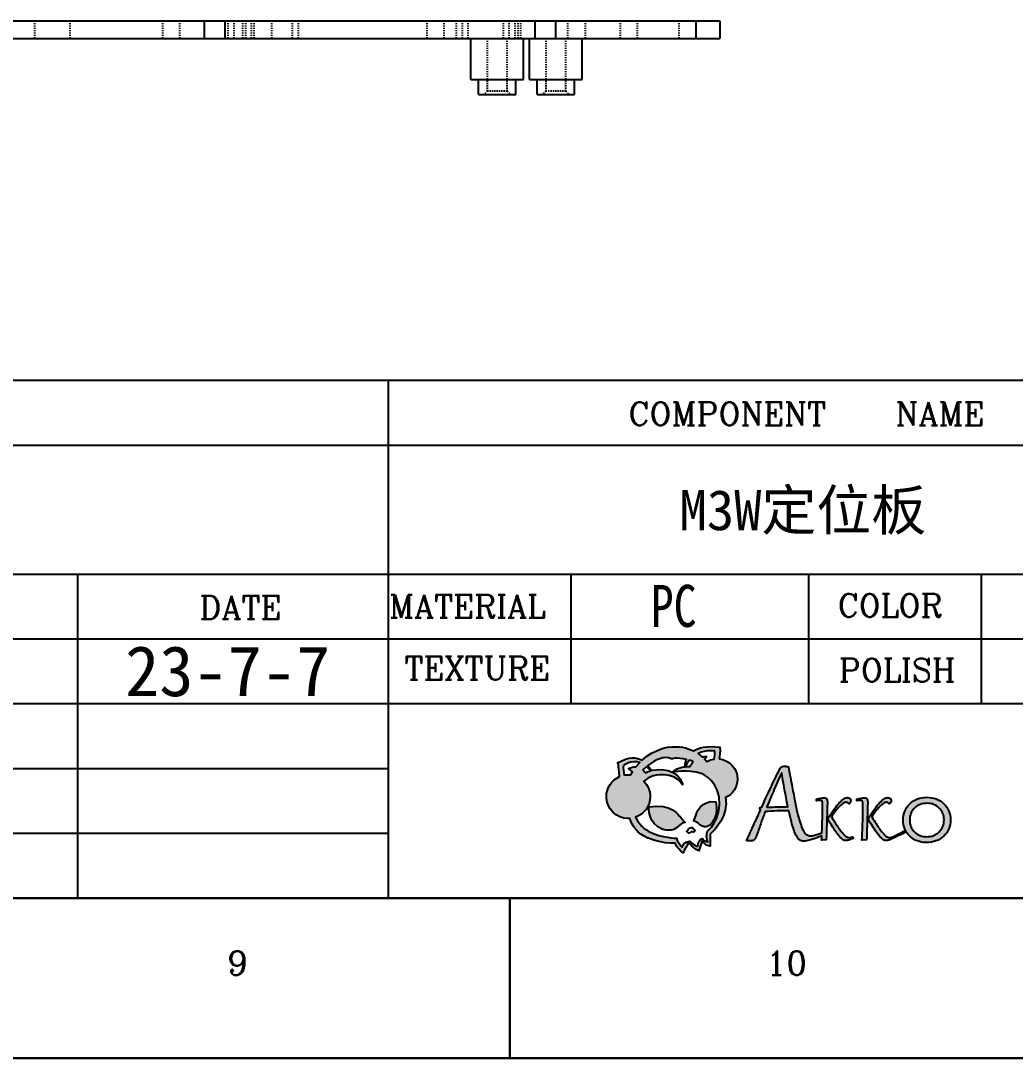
# Model space of a CAD drawing. Header units: inches. Extents: x 1504 to 2078, y -194 to 212.
# Drawn here: x 1889.4 to 1974.3, y -193.6 to -104.9 of the extents above; entities that cross this region are included whole.
import ezdxf
from ezdxf.enums import TextEntityAlignment as Align

# ---------------------------------------------------------------- set-up
doc = ezdxf.new("R2010")
doc.units = ezdxf.units.IN
doc.header["$LTSCALE"] = 0.64311
doc.header["$MEASUREMENT"] = 0
doc.linetypes.add('HIDDEN', pattern=[0.2, 0.1, -0.1])
doc.layers.get('0').update_dxf_attribs({"linetype": 'CONTINUOUS'})
doc.layers.add('DEFAULT_2', color=8, linetype='HIDDEN')
doc.layers.add('图层1', color=3, linetype='CONTINUOUS')
doc.styles.add('POSITION', font='romanc.shx', dxfattribs={"height": 3})
doc.styles.get("Standard").update_dxf_attribs({"font": 'txt', "width": 0.8})
doc.styles.add('样式 1', font='')
doc.styles.get('样式 1').set_extended_font_data('NSimSun')

msp = doc.modelspace()

# ---------------------------------------------------------------- hatches: boundary and pattern name
at = {"layer": '图层1'}
h = msp.add_hatch(color=256, dxfattribs=at)
h.dxf.hatch_style = 2
edge = h.paths.add_edge_path()
edge.add_spline(control_points=[(1949.017, -167.95), (1949.12, -167.264), (1949.078, -166.948), (1949.078, -166.948), (1947.952, -166.807), (1947.252, -166.983), (1946.816, -167.266), (1946.271, -166.992), (1945.554, -166.818), (1944.648, -166.953), (1944.648, -166.953), (1943.494, -167.08), (1942.429, -168.056), (1941.974, -167.793), (1941.304, -167.731), (1940.342, -168.29), (1940.342, -168.29), (1940.453, -168.416), (1940.498, -169.463), (1939.842, -169.753), (1939.385, -170.408), (1939.385, -171.17), (1939.385, -172.202), (1940.221, -173.038), (1941.252, -173.038), (1941.293, -173.038), (1941.333, -173.034), (1941.373, -173.032), (1941.585, -173.684), (1942.024, -174.354), (1942.914, -174.705), (1942.914, -174.705), (1944.089, -175.222), (1945.254, -175.14), (1945.254, -175.14), (1945.361, -175.576), (1945.946, -175.957), (1945.946, -175.957), (1946.158, -175.467), (1946.424, -175.086), (1946.424, -175.086), (1946.765, -175.631), (1947.286, -175.794), (1947.286, -175.794), (1947.595, -174.868), (1947.595, -174.868), (1947.595, -174.868), (1947.701, -175.358), (1948.233, -175.413), (1948.233, -175.413), (1948.233, -174.378), (1948.233, -174.378), (1948.233, -174.378), (1949.578, -173.289), (1949.597, -171.763), (1949.597, -171.763), (1949.601, -171.559), (1949.552, -171.256), (1950.154, -170.984), (1950.574, -170.379), (1950.574, -169.675), (1950.574, -168.777), (1949.891, -168.039), (1949.017, -167.95)], knot_values=[0, 0, 0, 0, 1, 1, 1, 2, 2, 2, 3, 3, 3, 4, 4, 4, 5, 5, 5, 6, 6, 6, 7, 7, 7, 8, 8, 8, 9, 9, 9, 10, 10, 10, 11, 11, 11, 12, 12, 12, 13, 13, 13, 14, 14, 14, 15, 15, 15, 16, 16, 16, 17, 17, 17, 18, 18, 18, 19, 19, 19, 20, 20, 20, 21, 21, 21, 21], degree=3, periodic=0)
edge = h.paths.add_edge_path()
edge.add_spline(control_points=[(1946.812, -168.191), (1946.668, -168.345), (1946.581, -168.505), (1946.535, -168.603), (1946.398, -168.594), (1946.251, -168.595), (1946.099, -168.613), (1946.209, -168.4), (1946.334, -168.221), (1946.467, -168.069), (1946.577, -168.103), (1946.692, -168.143), (1946.812, -168.191)], knot_values=[0, 0, 0, 0, 1, 1, 1, 2, 2, 2, 3, 3, 3, 4, 4, 4, 4], degree=3, periodic=0)
edge = h.paths.add_edge_path()
edge.add_spline(control_points=[(1948.637, -167.273), (1948.664, -167.474), (1948.632, -167.745), (1948.595, -167.959), (1948.364, -167.991), (1948.147, -168.07), (1947.955, -168.185), (1947.903, -168.121), (1947.843, -168.052), (1947.773, -167.978), (1947.859, -167.842), (1947.932, -167.758), (1947.932, -167.758), (1947.799, -167.751), (1947.678, -167.759), (1947.567, -167.779), (1947.462, -167.685), (1947.344, -167.59), (1947.21, -167.499), (1947.937, -167.148), (1948.637, -167.273), (1948.637, -167.273)], knot_values=[0, 0, 0, 0, 1, 1, 1, 2, 2, 2, 3, 3, 3, 4, 4, 4, 5, 5, 5, 6, 6, 6, 7, 7, 7, 7], degree=3, periodic=0)
edge = h.paths.add_edge_path()
edge.add_spline(control_points=[(1943.14, -168.957), (1943.036, -168.992), (1942.884, -169.051), (1942.709, -169.145), (1942.693, -169.115), (1942.627, -168.998), (1942.501, -168.883), (1942.609, -168.783), (1942.72, -168.685), (1942.834, -168.591), (1942.94, -168.69), (1943.042, -168.811), (1943.14, -168.957)], knot_values=[0, 0, 0, 0, 1, 1, 1, 2, 2, 2, 3, 3, 3, 4, 4, 4, 4], degree=3, periodic=0)
edge = h.paths.add_edge_path()
edge.add_spline(control_points=[(1940.841, -168.503), (1940.841, -168.503), (1941.512, -168.041), (1942.236, -168.245), (1942.12, -168.364), (1942.007, -168.494), (1941.898, -168.635), (1941.723, -168.629), (1941.517, -168.668), (1941.278, -168.779), (1941.278, -168.779), (1941.428, -168.891), (1941.6, -169.065), (1941.551, -169.145), (1941.502, -169.228), (1941.456, -169.315), (1941.389, -169.307), (1941.321, -169.303), (1941.252, -169.303), (1941.128, -169.303), (1941.006, -169.316), (1940.889, -169.339), (1940.847, -169.086), (1940.806, -168.74), (1940.841, -168.503)], knot_values=[0, 0, 0, 0, 1, 1, 1, 2, 2, 2, 3, 3, 3, 4, 4, 4, 5, 5, 5, 6, 6, 6, 7, 7, 7, 8, 8, 8, 8], degree=3, periodic=0)
edge = h.paths.add_edge_path()
edge.add_spline(control_points=[(1949.031, -171.872), (1949.031, -171.872), (1949.008, -173.269), (1948.02, -174.106), (1948.02, -174.106), (1947.825, -174.578), (1948.056, -175.031), (1948.056, -175.031), (1947.79, -175.032), (1947.577, -174.741), (1947.577, -174.741), (1947.191, -174.85), (1947.18, -175.413), (1947.18, -175.413), (1946.744, -175.286), (1946.478, -174.977), (1946.478, -174.977), (1945.946, -175.031), (1945.857, -175.485), (1945.857, -175.485), (1945.361, -174.923), (1945.361, -174.723), (1945.361, -174.723), (1944.102, -174.687), (1943.073, -174.178), (1943.073, -174.178), (1942.266, -173.803), (1941.871, -172.93), (1942.598, -172.674), (1943.119, -171.984), (1943.119, -171.17), (1943.119, -170.658), (1942.913, -170.194), (1942.579, -169.857), (1942.783, -169.678), (1943.033, -169.518), (1943.339, -169.4), (1943.339, -169.4), (1945.134, -168.924), (1945.893, -170.159), (1945.893, -170.159), (1945.573, -168.528), (1943.286, -168.913), (1943.286, -168.913), (1943.249, -168.922), (1943.187, -168.941), (1943.131, -168.818), (1943.048, -168.665), (1942.933, -168.512), (1943.578, -168.004), (1944.304, -167.657), (1944.932, -167.952), (1944.932, -167.952), (1945.403, -167.802), (1946.211, -167.998), (1946.08, -168.328), (1946.098, -168.606), (1946.098, -168.613), (1945.745, -168.654), (1945.366, -168.782), (1945.028, -169.077), (1945.028, -169.077), (1946.284, -168.828), (1947.488, -169.186), (1947.488, -169.186), (1949.179, -169.92), (1949.031, -171.872)], knot_values=[0, 0, 0, 0, 1, 1, 1, 2, 2, 2, 3, 3, 3, 4, 4, 4, 5, 5, 5, 6, 6, 6, 7, 7, 7, 8, 8, 8, 9, 9, 9, 10, 10, 10, 11, 11, 11, 12, 12, 12, 13, 13, 13, 14, 14, 14, 15, 15, 15, 16, 16, 16, 17, 17, 17, 18, 18, 18, 19, 19, 19, 20, 20, 20, 21, 21, 21, 22, 22, 22, 22], degree=3, periodic=0)
h = msp.add_hatch(color=256, dxfattribs=at)
h.dxf.hatch_style = 2
edge = h.paths.add_edge_path()
edge.add_spline(control_points=[(1958.208, -171.385), (1958.189, -171.349), (1958.16, -171.322), (1958.121, -171.304), (1958.081, -171.286), (1958.027, -171.277), (1957.957, -171.277), (1957.887, -171.277), (1957.799, -171.286), (1957.695, -171.306), (1957.59, -171.324), (1957.462, -171.354), (1957.312, -171.392), (1957.312, -171.392), (1957.327, -171.521), (1957.327, -171.521), (1957.434, -171.505), (1957.522, -171.498), (1957.59, -171.498), (1957.641, -171.498), (1957.683, -171.503), (1957.716, -171.512), (1957.748, -171.523), (1957.774, -171.538), (1957.793, -171.56), (1957.811, -171.582), (1957.824, -171.61), (1957.831, -171.645), (1957.837, -171.679), (1957.841, -171.721), (1957.841, -171.769), (1957.841, -172.019), (1957.839, -172.267), (1957.835, -172.513), (1957.831, -172.758), (1957.826, -173.008), (1957.819, -173.261), (1957.812, -173.515), (1957.803, -173.776), (1957.794, -174.045), (1957.791, -174.115), (1957.788, -174.186), (1957.785, -174.259), (1957.603, -174.319), (1957.092, -174.483), (1957.037, -174.496), (1956.974, -174.51), (1956.911, -174.518), (1956.849, -174.518), (1956.755, -174.518), (1956.668, -174.503), (1956.588, -174.472), (1956.508, -174.441), (1956.432, -174.387), (1956.361, -174.308), (1956.288, -174.23), (1956.219, -174.124), (1956.152, -173.988), (1956.085, -173.851), (1956.018, -173.679), (1955.95, -173.468), (1955.883, -173.259), (1955.814, -173.008), (1955.741, -172.714), (1955.668, -172.422), (1955.591, -172.078), (1955.51, -171.684), (1955.428, -171.29), (1955.34, -170.841), (1955.244, -170.338), (1955.149, -169.834), (1955.044, -169.268), (1954.93, -168.638), (1954.872, -168.613), (1954.818, -168.595), (1954.767, -168.587), (1954.716, -168.578), (1954.664, -168.572), (1954.612, -168.572), (1954.575, -168.572), (1954.538, -168.576), (1954.5, -168.58), (1954.462, -168.587), (1954.425, -168.595), (1954.391, -168.609), (1954.357, -168.621), (1954.324, -168.639), (1954.295, -168.662), (1954.266, -168.684), (1954.243, -168.712), (1954.225, -168.746), (1954.027, -169.121), (1953.798, -169.586), (1953.539, -170.142), (1953.279, -170.698), (1952.984, -171.341), (1952.652, -172.071), (1952.535, -172.072), (1952.477, -172.11), (1952.477, -172.182), (1952.477, -172.223), (1952.496, -172.272), (1952.534, -172.333), (1952.353, -172.726), (1952.165, -173.138), (1951.969, -173.568), (1951.774, -173.998), (1951.568, -174.449), (1951.35, -174.921), (1951.35, -174.921), (1951.389, -174.948), (1951.389, -174.948), (1951.426, -174.95), (1951.468, -174.951), (1951.515, -174.952), (1951.561, -174.953), (1951.6, -174.953), (1951.631, -174.953), (1951.685, -174.953), (1951.737, -174.952), (1951.786, -174.949), (1951.834, -174.947), (1951.88, -174.937), (1951.921, -174.92), (1951.963, -174.902), (1952.002, -174.875), (1952.039, -174.837), (1952.075, -174.799), (1952.108, -174.745), (1952.137, -174.676), (1952.161, -174.616), (1952.186, -174.55), (1952.213, -174.476), (1952.24, -174.403), (1952.272, -174.314), (1952.308, -174.213), (1952.345, -174.111), (1952.387, -173.992), (1952.435, -173.855), (1952.483, -173.718), (1952.54, -173.557), (1952.605, -173.372), (1952.647, -173.253), (1952.696, -173.115), (1952.753, -172.958), (1952.811, -172.802), (1952.875, -172.63), (1952.945, -172.444), (1953.296, -172.424), (1953.635, -172.408), (1953.962, -172.396), (1954.29, -172.384), (1954.622, -172.376), (1954.957, -172.373), (1955.033, -172.725), (1955.106, -173.034), (1955.175, -173.3), (1955.244, -173.566), (1955.311, -173.795), (1955.376, -173.988), (1955.442, -174.18), (1955.507, -174.339), (1955.571, -174.467), (1955.635, -174.593), (1955.702, -174.695), (1955.77, -174.77), (1955.838, -174.845), (1955.909, -174.898), (1955.982, -174.929), (1956.056, -174.96), (1956.134, -174.975), (1956.217, -174.975), (1956.364, -174.975), (1956.533, -174.948), (1956.724, -174.894), (1956.884, -174.848), (1957.467, -174.649), (1957.775, -174.525), (1957.77, -174.646), (1957.765, -174.769), (1957.76, -174.896), (1957.76, -174.896), (1957.788, -174.899), (1957.788, -174.899), (1957.788, -174.899), (1958.157, -174.853), (1958.157, -174.853), (1958.162, -174.675), (1958.167, -174.497), (1958.173, -174.315), (1958.178, -174.135), (1958.184, -173.957), (1958.189, -173.78), (1958.194, -173.605), (1958.2, -173.434), (1958.205, -173.267), (1958.21, -173.101), (1958.215, -172.943), (1958.219, -172.794), (1958.223, -172.646), (1958.227, -172.508), (1958.231, -172.381), (1958.236, -172.255), (1958.239, -172.144), (1958.242, -172.047), (1958.244, -171.952), (1958.246, -171.873), (1958.248, -171.812), (1958.249, -171.751), (1958.25, -171.711), (1958.25, -171.694), (1958.25, -171.628), (1958.248, -171.568), (1958.244, -171.516), (1958.24, -171.465), (1958.228, -171.421), (1958.208, -171.385)], knot_values=[0, 0, 0, 0, 1, 1, 1, 2, 2, 2, 3, 3, 3, 4, 4, 4, 5, 5, 5, 6, 6, 6, 7, 7, 7, 8, 8, 8, 9, 9, 9, 10, 10, 10, 11, 11, 11, 12, 12, 12, 13, 13, 13, 14, 14, 14, 15, 15, 15, 16, 16, 16, 17, 17, 17, 18, 18, 18, 19, 19, 19, 20, 20, 20, 21, 21, 21, 22, 22, 22, 23, 23, 23, 24, 24, 24, 25, 25, 25, 26, 26, 26, 27, 27, 27, 28, 28, 28, 29, 29, 29, 30, 30, 30, 31, 31, 31, 32, 32, 32, 33, 33, 33, 34, 34, 34, 35, 35, 35, 36, 36, 36, 37, 37, 37, 38, 38, 38, 39, 39, 39, 40, 40, 40, 41, 41, 41, 42, 42, 42, 43, 43, 43, 44, 44, 44, 45, 45, 45, 46, 46, 46, 47, 47, 47, 48, 48, 48, 49, 49, 49, 50, 50, 50, 51, 51, 51, 52, 52, 52, 53, 53, 53, 54, 54, 54, 55, 55, 55, 56, 56, 56, 57, 57, 57, 58, 58, 58, 59, 59, 59, 60, 60, 60, 61, 61, 61, 62, 62, 62, 63, 63, 63, 64, 64, 64, 65, 65, 65, 66, 66, 66, 67, 67, 67, 68, 68, 68, 69, 69, 69, 70, 70, 70, 71, 71, 71, 72, 72, 72, 72], degree=3, periodic=0)
edge = h.paths.add_edge_path()
edge.add_spline(control_points=[(1953.996, -172.051), (1953.704, -172.055), (1953.402, -172.061), (1953.09, -172.068), (1953.249, -171.657), (1953.432, -171.209), (1953.637, -170.721), (1953.842, -170.233), (1954.075, -169.718), (1954.336, -169.177), (1954.336, -169.177), (1954.353, -169.177), (1954.353, -169.177), (1954.398, -169.45), (1954.444, -169.718), (1954.491, -169.983), (1954.539, -170.248), (1954.585, -170.502), (1954.63, -170.746), (1954.676, -170.991), (1954.721, -171.222), (1954.764, -171.441), (1954.808, -171.659), (1954.848, -171.859), (1954.886, -172.038), (1954.585, -172.042), (1954.288, -172.045), (1953.996, -172.051)], knot_values=[0, 0, 0, 0, 1, 1, 1, 2, 2, 2, 3, 3, 3, 4, 4, 4, 5, 5, 5, 6, 6, 6, 7, 7, 7, 8, 8, 8, 9, 9, 9, 9], degree=3, periodic=0)
h = msp.add_hatch(color=256, dxfattribs=at)
h.dxf.hatch_style = 2
edge = h.paths.add_edge_path()
edge.add_spline(control_points=[(1945.644, -172.846), (1945.644, -172.846), (1944.882, -171.684), (1943.02, -172.047), (1943.02, -172.047), (1942.86, -173.499), (1944.208, -173.971), (1944.208, -173.971), (1945.059, -174.262), (1945.573, -173.663), (1945.573, -173.663), (1945.735, -173.438), (1946.104, -173.372), (1946.104, -173.372), (1946.034, -173.336), (1945.644, -172.846)], knot_values=[0, 0, 0, 0, 1, 1, 1, 2, 2, 2, 3, 3, 3, 4, 4, 4, 5, 5, 5, 5], degree=3, periodic=0)
h = msp.add_hatch(color=256, dxfattribs=at)
h.dxf.hatch_style = 2
edge = h.paths.add_edge_path()
edge.add_spline(control_points=[(1947.071, -172.643), (1946.874, -173.166), (1946.85, -173.267), (1946.85, -173.267), (1947.107, -173.297), (1947.228, -173.445), (1947.228, -173.445), (1947.654, -173.99), (1948.187, -173.621), (1948.187, -173.621), (1949.029, -173.024), (1948.727, -171.601), (1948.727, -171.601), (1947.427, -171.419), (1947.071, -172.643), (1947.071, -172.643)], knot_values=[0, 0, 0, 0, 1, 1, 1, 2, 2, 2, 3, 3, 3, 4, 4, 4, 5, 5, 5, 5], degree=3, periodic=0)
h = msp.add_hatch(color=256, dxfattribs=at)
h.dxf.hatch_style = 2
edge = h.paths.add_edge_path()
edge.add_spline(control_points=[(1960.246, -174.649), (1960.2, -174.66), (1960.157, -174.665), (1960.115, -174.665), (1960.08, -174.665), (1960.046, -174.661), (1960.013, -174.652), (1959.979, -174.644), (1959.945, -174.631), (1959.91, -174.611), (1959.874, -174.592), (1959.838, -174.567), (1959.801, -174.536), (1959.762, -174.506), (1959.721, -174.469), (1959.678, -174.425), (1959.618, -174.365), (1959.552, -174.293), (1959.482, -174.209), (1959.411, -174.125), (1959.333, -174.022), (1959.246, -173.901), (1959.158, -173.778), (1959.062, -173.635), (1958.956, -173.469), (1958.85, -173.304), (1958.732, -173.109), (1958.602, -172.885), (1958.72, -172.719), (1958.835, -172.562), (1958.948, -172.414), (1959.06, -172.265), (1959.169, -172.136), (1959.275, -172.024), (1959.379, -171.911), (1959.48, -171.822), (1959.575, -171.757), (1959.671, -171.691), (1959.761, -171.657), (1959.845, -171.657), (1959.886, -171.657), (1959.928, -171.666), (1959.971, -171.682), (1960.014, -171.698), (1960.056, -171.728), (1960.097, -171.772), (1960.097, -171.772), (1960.109, -171.772), (1960.109, -171.772), (1960.153, -171.738), (1960.188, -171.695), (1960.212, -171.645), (1960.235, -171.595), (1960.247, -171.546), (1960.247, -171.496), (1960.247, -171.464), (1960.242, -171.434), (1960.231, -171.404), (1960.22, -171.376), (1960.203, -171.349), (1960.18, -171.328), (1960.156, -171.306), (1960.127, -171.289), (1960.092, -171.276), (1960.057, -171.263), (1960.015, -171.256), (1959.967, -171.256), (1959.856, -171.256), (1959.743, -171.296), (1959.629, -171.373), (1959.514, -171.451), (1959.393, -171.561), (1959.266, -171.702), (1959.139, -171.844), (1959.004, -172.014), (1958.86, -172.212), (1958.716, -172.411), (1958.559, -172.63), (1958.39, -172.871), (1958.39, -172.871), (1958.275, -173.035), (1958.275, -173.035), (1958.275, -173.035), (1958.273, -173.054), (1958.273, -173.054), (1958.412, -173.297), (1958.54, -173.512), (1958.656, -173.696), (1958.772, -173.882), (1958.877, -174.042), (1958.973, -174.178), (1959.067, -174.312), (1959.152, -174.425), (1959.228, -174.515), (1959.303, -174.605), (1959.369, -174.675), (1959.426, -174.728), (1959.46, -174.76), (1959.493, -174.79), (1959.524, -174.813), (1959.555, -174.838), (1959.586, -174.858), (1959.617, -174.875), (1959.647, -174.89), (1959.678, -174.902), (1959.71, -174.911), (1959.741, -174.919), (1959.775, -174.923), (1959.81, -174.923), (1959.846, -174.923), (1959.886, -174.919), (1959.928, -174.912), (1959.971, -174.903), (1960.018, -174.891), (1960.069, -174.876), (1960.121, -174.859), (1960.177, -174.84), (1960.239, -174.816), (1960.3, -174.794), (1960.369, -174.766), (1960.443, -174.734), (1960.443, -174.734), (1960.4, -174.607), (1960.4, -174.607), (1960.344, -174.625), (1960.292, -174.639), (1960.246, -174.649)], knot_values=[0, 0, 0, 0, 1, 1, 1, 2, 2, 2, 3, 3, 3, 4, 4, 4, 5, 5, 5, 6, 6, 6, 7, 7, 7, 8, 8, 8, 9, 9, 9, 10, 10, 10, 11, 11, 11, 12, 12, 12, 13, 13, 13, 14, 14, 14, 15, 15, 15, 16, 16, 16, 17, 17, 17, 18, 18, 18, 19, 19, 19, 20, 20, 20, 21, 21, 21, 22, 22, 22, 23, 23, 23, 24, 24, 24, 25, 25, 25, 26, 26, 26, 27, 27, 27, 28, 28, 28, 29, 29, 29, 30, 30, 30, 31, 31, 31, 32, 32, 32, 33, 33, 33, 34, 34, 34, 35, 35, 35, 36, 36, 36, 37, 37, 37, 38, 38, 38, 39, 39, 39, 40, 40, 40, 41, 41, 41, 42, 42, 42, 42], degree=3, periodic=0)
h = msp.add_hatch(color=256, dxfattribs=at)
h.dxf.hatch_style = 2
edge = h.paths.add_edge_path()
edge.add_spline(control_points=[(1961.654, -171.385), (1961.635, -171.349), (1961.605, -171.322), (1961.566, -171.304), (1961.526, -171.286), (1961.472, -171.277), (1961.403, -171.277), (1961.332, -171.277), (1961.245, -171.286), (1961.14, -171.306), (1961.035, -171.324), (1960.907, -171.354), (1960.757, -171.392), (1960.757, -171.392), (1960.773, -171.521), (1960.773, -171.521), (1960.88, -171.505), (1960.967, -171.498), (1961.035, -171.498), (1961.086, -171.498), (1961.128, -171.503), (1961.161, -171.512), (1961.194, -171.523), (1961.219, -171.538), (1961.238, -171.56), (1961.257, -171.582), (1961.269, -171.61), (1961.276, -171.645), (1961.282, -171.679), (1961.286, -171.721), (1961.286, -171.769), (1961.286, -172.019), (1961.284, -172.267), (1961.281, -172.513), (1961.277, -172.758), (1961.271, -173.008), (1961.264, -173.261), (1961.257, -173.515), (1961.248, -173.776), (1961.238, -174.045), (1961.228, -174.314), (1961.218, -174.598), (1961.205, -174.896), (1961.205, -174.896), (1961.233, -174.899), (1961.233, -174.899), (1961.233, -174.899), (1961.602, -174.853), (1961.602, -174.853), (1961.607, -174.675), (1961.612, -174.497), (1961.618, -174.315), (1961.624, -174.135), (1961.629, -173.957), (1961.635, -173.78), (1961.64, -173.605), (1961.645, -173.434), (1961.65, -173.267), (1961.655, -173.101), (1961.66, -172.943), (1961.664, -172.794), (1961.668, -172.646), (1961.672, -172.508), (1961.676, -172.381), (1961.681, -172.255), (1961.684, -172.144), (1961.686, -172.047), (1961.689, -171.952), (1961.691, -171.873), (1961.692, -171.812), (1961.695, -171.751), (1961.695, -171.711), (1961.695, -171.694), (1961.695, -171.628), (1961.693, -171.568), (1961.689, -171.516), (1961.685, -171.465), (1961.673, -171.421), (1961.654, -171.385)], knot_values=[0, 0, 0, 0, 1, 1, 1, 2, 2, 2, 3, 3, 3, 4, 4, 4, 5, 5, 5, 6, 6, 6, 7, 7, 7, 8, 8, 8, 9, 9, 9, 10, 10, 10, 11, 11, 11, 12, 12, 12, 13, 13, 13, 14, 14, 14, 15, 15, 15, 16, 16, 16, 17, 17, 17, 18, 18, 18, 19, 19, 19, 20, 20, 20, 21, 21, 21, 22, 22, 22, 23, 23, 23, 24, 24, 24, 25, 25, 25, 26, 26, 26, 26], degree=3, periodic=0)
h = msp.add_hatch(color=256, dxfattribs=at)
h.dxf.hatch_style = 2
edge = h.paths.add_edge_path()
edge.add_spline(control_points=[(1963.692, -174.649), (1963.645, -174.66), (1963.602, -174.665), (1963.56, -174.665), (1963.525, -174.665), (1963.491, -174.661), (1963.458, -174.652), (1963.424, -174.644), (1963.39, -174.631), (1963.355, -174.611), (1963.32, -174.592), (1963.283, -174.567), (1963.245, -174.536), (1963.207, -174.506), (1963.167, -174.469), (1963.123, -174.425), (1963.063, -174.365), (1962.998, -174.293), (1962.927, -174.209), (1962.857, -174.125), (1962.778, -174.022), (1962.691, -173.901), (1962.604, -173.778), (1962.507, -173.635), (1962.402, -173.469), (1962.296, -173.304), (1962.177, -173.109), (1962.047, -172.885), (1962.165, -172.719), (1962.28, -172.562), (1962.392, -172.414), (1962.505, -172.265), (1962.614, -172.136), (1962.719, -172.024), (1962.825, -171.911), (1962.925, -171.822), (1963.021, -171.757), (1963.116, -171.691), (1963.206, -171.657), (1963.29, -171.657), (1963.331, -171.657), (1963.373, -171.666), (1963.416, -171.682), (1963.459, -171.698), (1963.501, -171.728), (1963.542, -171.772), (1963.542, -171.772), (1963.554, -171.772), (1963.554, -171.772), (1963.599, -171.738), (1963.633, -171.695), (1963.657, -171.645), (1963.681, -171.595), (1963.692, -171.546), (1963.692, -171.496), (1963.692, -171.464), (1963.687, -171.434), (1963.676, -171.404), (1963.665, -171.376), (1963.648, -171.349), (1963.625, -171.328), (1963.602, -171.306), (1963.572, -171.289), (1963.537, -171.276), (1963.502, -171.263), (1963.46, -171.256), (1963.413, -171.256), (1963.302, -171.256), (1963.188, -171.296), (1963.074, -171.373), (1962.959, -171.451), (1962.839, -171.561), (1962.712, -171.702), (1962.584, -171.844), (1962.449, -172.014), (1962.305, -172.212), (1962.161, -172.411), (1962.004, -172.63), (1961.835, -172.871), (1961.835, -172.871), (1961.72, -173.035), (1961.72, -173.035), (1961.72, -173.035), (1961.718, -173.054), (1961.718, -173.054), (1961.857, -173.297), (1961.985, -173.512), (1962.101, -173.696), (1962.217, -173.882), (1962.323, -174.042), (1962.418, -174.178), (1962.513, -174.312), (1962.597, -174.425), (1962.673, -174.515), (1962.748, -174.605), (1962.814, -174.675), (1962.871, -174.728), (1962.906, -174.76), (1962.938, -174.79), (1962.969, -174.813), (1963, -174.838), (1963.031, -174.858), (1963.061, -174.875), (1963.092, -174.89), (1963.123, -174.902), (1963.155, -174.911), (1963.186, -174.919), (1963.22, -174.923), (1963.255, -174.923), (1963.292, -174.923), (1963.331, -174.919), (1963.374, -174.912), (1963.416, -174.903), (1963.463, -174.891), (1963.515, -174.876), (1963.565, -174.859), (1963.622, -174.84), (1963.684, -174.816), (1963.745, -174.794), (1964.811, -174.262), (1964.885, -174.231), (1964.885, -174.231), (1964.842, -174.103), (1964.842, -174.103), (1964.786, -174.121), (1963.738, -174.639), (1963.692, -174.649)], knot_values=[0, 0, 0, 0, 1, 1, 1, 2, 2, 2, 3, 3, 3, 4, 4, 4, 5, 5, 5, 6, 6, 6, 7, 7, 7, 8, 8, 8, 9, 9, 9, 10, 10, 10, 11, 11, 11, 12, 12, 12, 13, 13, 13, 14, 14, 14, 15, 15, 15, 16, 16, 16, 17, 17, 17, 18, 18, 18, 19, 19, 19, 20, 20, 20, 21, 21, 21, 22, 22, 22, 23, 23, 23, 24, 24, 24, 25, 25, 25, 26, 26, 26, 27, 27, 27, 28, 28, 28, 29, 29, 29, 30, 30, 30, 31, 31, 31, 32, 32, 32, 33, 33, 33, 34, 34, 34, 35, 35, 35, 36, 36, 36, 37, 37, 37, 38, 38, 38, 39, 39, 39, 40, 40, 40, 41, 41, 41, 42, 42, 42, 42], degree=3, periodic=0)
h = msp.add_hatch(color=256, dxfattribs=at)
h.dxf.hatch_style = 2
edge = h.paths.add_edge_path()
edge.add_spline(control_points=[(1968.188, -171.778), (1967.801, -171.409), (1967.316, -171.225), (1966.735, -171.225), (1966.153, -171.225), (1965.671, -171.409), (1965.291, -171.778), (1964.91, -172.146), (1964.72, -172.611), (1964.72, -173.174), (1964.72, -173.722), (1964.909, -174.178), (1965.287, -174.542), (1965.665, -174.906), (1966.138, -175.088), (1966.705, -175.088), (1967.299, -175.088), (1967.792, -174.906), (1968.183, -174.542), (1968.573, -174.178), (1968.768, -173.718), (1968.768, -173.163), (1968.768, -172.608), (1968.575, -172.146), (1968.188, -171.778)], knot_values=[0, 0, 0, 0, 1, 1, 1, 2, 2, 2, 3, 3, 3, 4, 4, 4, 5, 5, 5, 6, 6, 6, 7, 7, 7, 8, 8, 8, 8], degree=3, periodic=0)
edge = h.paths.add_edge_path()
edge.add_spline(control_points=[(1967.792, -174.18), (1967.511, -174.455), (1967.16, -174.592), (1966.74, -174.592), (1966.322, -174.592), (1965.973, -174.457), (1965.695, -174.188), (1965.417, -173.918), (1965.277, -173.58), (1965.277, -173.174), (1965.277, -172.755), (1965.416, -172.411), (1965.694, -172.142), (1965.971, -171.872), (1966.325, -171.738), (1966.756, -171.738), (1967.165, -171.738), (1967.511, -171.874), (1967.792, -172.146), (1968.073, -172.418), (1968.213, -172.754), (1968.213, -173.153), (1968.213, -173.562), (1968.073, -173.905), (1967.792, -174.18)], knot_values=[0, 0, 0, 0, 1, 1, 1, 2, 2, 2, 3, 3, 3, 4, 4, 4, 5, 5, 5, 6, 6, 6, 7, 7, 7, 8, 8, 8, 8], degree=3, periodic=0)

# ---------------------------------------------------------------- linework, layer by layer
at = {"color": 7, "linetype": 'Continuous'}
for p, q in [((1601.061, -104.939), (1949.061, -104.939)), ((1905.061, -106.439), (1905.061, -104.939)), ((1906.811, -104.939), (1906.811, -106.439)), ((1933.311, -106.439), (1933.311, -104.939)), ((1935.061, -106.439), (1935.061, -104.939)), ((1947.061, -106.439), (1947.061, -104.939)), ((1949.061, -104.939), (1949.061, -106.439)), ((1601.061, -106.439), (1949.061, -106.439)), ((1927.811, -109.939), (1927.811, -106.439)), ((1932.311, -109.939), (1932.311, -106.439)), ((1932.811, -109.939), (1932.811, -106.439)), ((1937.311, -109.939), (1937.311, -106.439)), ((1927.811, -109.939), (1932.311, -109.939)), ((1928.461, -111.239), (1928.461, -109.939)), ((1931.661, -111.239), (1931.661, -109.939)), ((1932.811, -109.939), (1937.311, -109.939)), ((1933.461, -111.239), (1933.461, -109.939)), ((1936.661, -111.239), (1936.661, -109.939)), ((1928.461, -111.239), (1931.661, -111.239)), ((1933.461, -111.239), (1936.661, -111.239))]:
    msp.add_line(p, q, dxfattribs=at)
for p, q in [((1845.609, -135.633), (2064.436, -135.633)), ((1920.761, -135.633), (1920.761, -179.841)), ((1845.609, -141.159), (2064.436, -141.159)), ((2064.436, -152.211), (1845.609, -152.211)), ((1894.237, -152.211), (1894.237, -179.841)), ((1936.355, -152.211), (1936.355, -163.263)), ((1956.68, -163.263), (1956.68, -152.211)), ((1971.384, -152.211), (1971.384, -163.263)), ((2064.436, -157.737), (1845.609, -157.737)), ((2048.365, -163.263), (1845.609, -163.263)), ((1920.761, -163.263), (1851.135, -163.263)), ((1920.761, -168.789), (1845.609, -168.789)), ((1920.761, -174.315), (1845.609, -174.315)), ((2064.436, -179.841), (1517.982, -179.841)), ((1845.609, -179.841), (2064.436, -179.841)), ((2078.08, -193.485), (1504.338, -193.485)), ((1504.338, -193.485), (2078.08, -193.485))]:
    msp.add_line(p, q)
at = {"const_width": 0.205}
msp.add_lwpolyline([(1931.131, -179.841), (1931.131, -193.485)], dxfattribs=at)
at = {"layer": 'DEFAULT_2', "color": 8, "linetype": 'HIDDEN'}
for p, q in [((1890.561, -104.939), (1890.561, -106.439)), ((1893.561, -104.939), (1893.561, -106.439)), ((1901.482, -104.939), (1901.482, -106.439)), ((1902.961, -106.439), (1902.961, -104.939)), ((1907.061, -104.939), (1907.061, -106.439)), ((1907.561, -104.939), (1907.561, -106.439)), ((1908.311, -104.939), (1908.311, -106.439)), ((1908.561, -104.939), (1908.561, -106.439)), ((1909.061, -104.939), (1909.061, -106.439)), ((1909.307, -106.439), (1909.307, -104.939)), ((1910.786, -104.939), (1910.786, -106.439)), ((1912.561, -104.939), (1912.561, -106.439)), ((1913.061, -104.939), (1913.061, -106.439)), ((1924.061, -104.939), (1924.061, -106.439)), ((1925.54, -106.439), (1925.54, -104.939)), ((1926.561, -104.939), (1926.561, -106.439)), ((1927.061, -104.939), (1927.061, -106.439)), ((1927.561, -104.939), (1927.561, -106.439)), ((1930.561, -104.939), (1930.561, -106.439)), ((1931.061, -104.939), (1931.061, -106.439)), ((1931.561, -104.939), (1931.561, -106.439)), ((1931.811, -104.939), (1931.811, -106.439)), ((1932.061, -104.939), (1932.061, -106.439)), ((1936.082, -106.439), (1936.082, -104.939)), ((1937.561, -104.939), (1937.561, -106.439)), ((1940.561, -104.939), (1940.561, -106.439)), ((1942.04, -106.439), (1942.04, -104.939)), ((1945.561, -104.939), (1945.561, -106.439)), ((1929.211, -106.439), (1929.211, -110.939)), ((1930.911, -110.939), (1930.911, -106.439)), ((1934.211, -106.439), (1934.211, -110.939)), ((1935.911, -110.939), (1935.911, -106.439)), ((1929.211, -110.939), (1928.911, -111.239)), ((1930.911, -110.939), (1929.211, -110.939)), ((1930.911, -110.939), (1931.211, -111.239)), ((1934.211, -110.939), (1933.911, -111.239)), ((1935.911, -110.939), (1934.211, -110.939)), ((1935.911, -110.939), (1936.211, -111.239))]:
    msp.add_line(p, q, dxfattribs=at)
at = {"layer": '图层1'}
for points, knots in [([(1949.017, -167.95), (1949.12, -167.264), (1949.078, -166.948), (1949.078, -166.948), (1947.952, -166.807), (1947.252, -166.983), (1946.816, -167.266), (1946.271, -166.992), (1945.554, -166.818), (1944.648, -166.953), (1944.648, -166.953), (1943.494, -167.08), (1942.429, -168.056), (1941.974, -167.793), (1941.304, -167.731), (1940.342, -168.29), (1940.342, -168.29), (1940.453, -168.416), (1940.498, -169.463), (1939.842, -169.753), (1939.385, -170.408), (1939.385, -171.17), (1939.385, -172.202), (1940.221, -173.038), (1941.252, -173.038), (1941.293, -173.038), (1941.333, -173.034), (1941.373, -173.032), (1941.585, -173.684), (1942.024, -174.354), (1942.914, -174.705), (1942.914, -174.705), (1944.089, -175.222), (1945.254, -175.14), (1945.254, -175.14), (1945.361, -175.576), (1945.946, -175.957), (1945.946, -175.957), (1946.158, -175.467), (1946.424, -175.086), (1946.424, -175.086), (1946.765, -175.631), (1947.286, -175.794), (1947.286, -175.794), (1947.595, -174.868), (1947.595, -174.868), (1947.595, -174.868), (1947.701, -175.358), (1948.233, -175.413), (1948.233, -175.413), (1948.233, -174.378), (1948.233, -174.378), (1948.233, -174.378), (1949.578, -173.289), (1949.597, -171.763), (1949.597, -171.763), (1949.601, -171.559), (1949.552, -171.256), (1950.154, -170.984), (1950.574, -170.379), (1950.574, -169.675), (1950.574, -168.777), (1949.891, -168.039), (1949.017, -167.95)], [0, 0, 0, 0, 1, 1, 1, 2, 2, 2, 3, 3, 3, 4, 4, 4, 5, 5, 5, 6, 6, 6, 7, 7, 7, 8, 8, 8, 9, 9, 9, 10, 10, 10, 11, 11, 11, 12, 12, 12, 13, 13, 13, 14, 14, 14, 15, 15, 15, 16, 16, 16, 17, 17, 17, 18, 18, 18, 19, 19, 19, 20, 20, 20, 21, 21, 21, 21]), ([(1948.637, -167.273), (1948.664, -167.474), (1948.632, -167.745), (1948.595, -167.959), (1948.364, -167.991), (1948.147, -168.07), (1947.955, -168.185), (1947.903, -168.121), (1947.843, -168.052), (1947.773, -167.978), (1947.859, -167.842), (1947.932, -167.758), (1947.932, -167.758), (1947.799, -167.751), (1947.678, -167.759), (1947.567, -167.779), (1947.462, -167.685), (1947.344, -167.59), (1947.21, -167.499), (1947.937, -167.148), (1948.637, -167.273), (1948.637, -167.273)], [0, 0, 0, 0, 1, 1, 1, 2, 2, 2, 3, 3, 3, 4, 4, 4, 5, 5, 5, 6, 6, 6, 7, 7, 7, 7]), ([(1940.841, -168.503), (1940.841, -168.503), (1941.512, -168.041), (1942.236, -168.245), (1942.12, -168.364), (1942.007, -168.494), (1941.898, -168.635), (1941.723, -168.629), (1941.517, -168.668), (1941.278, -168.779), (1941.278, -168.779), (1941.428, -168.891), (1941.6, -169.065), (1941.551, -169.145), (1941.502, -169.228), (1941.456, -169.315), (1941.389, -169.307), (1941.321, -169.303), (1941.252, -169.303), (1941.128, -169.303), (1941.006, -169.316), (1940.889, -169.339), (1940.847, -169.086), (1940.806, -168.74), (1940.841, -168.503)], [0, 0, 0, 0, 1, 1, 1, 2, 2, 2, 3, 3, 3, 4, 4, 4, 5, 5, 5, 6, 6, 6, 7, 7, 7, 8, 8, 8, 8]), ([(1949.031, -171.872), (1949.031, -171.872), (1949.008, -173.269), (1948.02, -174.106), (1948.02, -174.106), (1947.825, -174.578), (1948.056, -175.031), (1948.056, -175.031), (1947.79, -175.032), (1947.577, -174.741), (1947.577, -174.741), (1947.191, -174.85), (1947.18, -175.413), (1947.18, -175.413), (1946.744, -175.286), (1946.478, -174.977), (1946.478, -174.977), (1945.946, -175.031), (1945.857, -175.485), (1945.857, -175.485), (1945.361, -174.923), (1945.361, -174.723), (1945.361, -174.723), (1944.102, -174.687), (1943.073, -174.178), (1943.073, -174.178), (1942.266, -173.803), (1941.871, -172.93), (1942.598, -172.674), (1943.119, -171.984), (1943.119, -171.17), (1943.119, -170.658), (1942.913, -170.194), (1942.579, -169.857), (1942.783, -169.678), (1943.033, -169.518), (1943.339, -169.4), (1943.339, -169.4), (1945.134, -168.924), (1945.893, -170.159), (1945.893, -170.159), (1945.573, -168.528), (1943.286, -168.913), (1943.286, -168.913), (1943.249, -168.922), (1943.187, -168.941), (1943.131, -168.818), (1943.048, -168.665), (1942.933, -168.512), (1943.578, -168.004), (1944.304, -167.657), (1944.932, -167.952), (1944.932, -167.952), (1945.403, -167.802), (1946.211, -167.998), (1946.08, -168.328), (1946.098, -168.606), (1946.098, -168.613), (1945.745, -168.654), (1945.366, -168.782), (1945.028, -169.077), (1945.028, -169.077), (1946.284, -168.828), (1947.488, -169.186), (1947.488, -169.186), (1949.179, -169.92), (1949.031, -171.872)], [0, 0, 0, 0, 1, 1, 1, 2, 2, 2, 3, 3, 3, 4, 4, 4, 5, 5, 5, 6, 6, 6, 7, 7, 7, 8, 8, 8, 9, 9, 9, 10, 10, 10, 11, 11, 11, 12, 12, 12, 13, 13, 13, 14, 14, 14, 15, 15, 15, 16, 16, 16, 17, 17, 17, 18, 18, 18, 19, 19, 19, 20, 20, 20, 21, 21, 21, 22, 22, 22, 22]), ([(1946.812, -168.191), (1946.668, -168.345), (1946.581, -168.505), (1946.535, -168.603), (1946.398, -168.594), (1946.251, -168.595), (1946.099, -168.613), (1946.209, -168.4), (1946.334, -168.221), (1946.467, -168.069), (1946.577, -168.103), (1946.692, -168.143), (1946.812, -168.191)], [0, 0, 0, 0, 1, 1, 1, 2, 2, 2, 3, 3, 3, 4, 4, 4, 4]), ([(1943.14, -168.957), (1943.036, -168.992), (1942.884, -169.051), (1942.709, -169.145), (1942.693, -169.115), (1942.627, -168.998), (1942.501, -168.883), (1942.609, -168.783), (1942.72, -168.685), (1942.834, -168.591), (1942.94, -168.69), (1943.042, -168.811), (1943.14, -168.957)], [0, 0, 0, 0, 1, 1, 1, 2, 2, 2, 3, 3, 3, 4, 4, 4, 4]), ([(1958.208, -171.385), (1958.189, -171.349), (1958.16, -171.322), (1958.121, -171.304), (1958.081, -171.286), (1958.027, -171.277), (1957.957, -171.277), (1957.887, -171.277), (1957.799, -171.286), (1957.695, -171.306), (1957.59, -171.324), (1957.462, -171.354), (1957.312, -171.392), (1957.312, -171.392), (1957.327, -171.521), (1957.327, -171.521), (1957.434, -171.505), (1957.522, -171.498), (1957.59, -171.498), (1957.641, -171.498), (1957.683, -171.503), (1957.716, -171.512), (1957.748, -171.523), (1957.774, -171.538), (1957.793, -171.56), (1957.811, -171.582), (1957.824, -171.61), (1957.831, -171.645), (1957.837, -171.679), (1957.841, -171.721), (1957.841, -171.769), (1957.841, -172.019), (1957.839, -172.267), (1957.835, -172.513), (1957.831, -172.758), (1957.826, -173.008), (1957.819, -173.261), (1957.812, -173.515), (1957.803, -173.776), (1957.794, -174.045), (1957.791, -174.115), (1957.788, -174.186), (1957.785, -174.259), (1957.603, -174.319), (1957.092, -174.483), (1957.037, -174.496), (1956.974, -174.51), (1956.911, -174.518), (1956.849, -174.518), (1956.755, -174.518), (1956.668, -174.503), (1956.588, -174.472), (1956.508, -174.441), (1956.432, -174.387), (1956.361, -174.308), (1956.288, -174.23), (1956.219, -174.124), (1956.152, -173.988), (1956.085, -173.851), (1956.018, -173.679), (1955.95, -173.468), (1955.883, -173.259), (1955.814, -173.008), (1955.741, -172.714), (1955.668, -172.422), (1955.591, -172.078), (1955.51, -171.684), (1955.428, -171.29), (1955.34, -170.841), (1955.244, -170.338), (1955.149, -169.834), (1955.044, -169.268), (1954.93, -168.638), (1954.872, -168.613), (1954.818, -168.595), (1954.767, -168.587), (1954.716, -168.578), (1954.664, -168.572), (1954.612, -168.572), (1954.575, -168.572), (1954.538, -168.576), (1954.5, -168.58), (1954.462, -168.587), (1954.425, -168.595), (1954.391, -168.609), (1954.357, -168.621), (1954.324, -168.639), (1954.295, -168.662), (1954.266, -168.684), (1954.243, -168.712), (1954.225, -168.746), (1954.027, -169.121), (1953.798, -169.586), (1953.539, -170.142), (1953.279, -170.698), (1952.984, -171.341), (1952.652, -172.071), (1952.535, -172.072), (1952.477, -172.11), (1952.477, -172.182), (1952.477, -172.223), (1952.496, -172.272), (1952.534, -172.333), (1952.353, -172.726), (1952.165, -173.138), (1951.969, -173.568), (1951.774, -173.998), (1951.568, -174.449), (1951.35, -174.921), (1951.35, -174.921), (1951.389, -174.948), (1951.389, -174.948), (1951.426, -174.95), (1951.468, -174.951), (1951.515, -174.952), (1951.561, -174.953), (1951.6, -174.953), (1951.631, -174.953), (1951.685, -174.953), (1951.737, -174.952), (1951.786, -174.949), (1951.834, -174.947), (1951.88, -174.937), (1951.921, -174.92), (1951.963, -174.902), (1952.002, -174.875), (1952.039, -174.837), (1952.075, -174.799), (1952.108, -174.745), (1952.137, -174.676), (1952.161, -174.616), (1952.186, -174.55), (1952.213, -174.476), (1952.24, -174.403), (1952.272, -174.314), (1952.308, -174.213), (1952.345, -174.111), (1952.387, -173.992), (1952.435, -173.855), (1952.483, -173.718), (1952.54, -173.557), (1952.605, -173.372), (1952.647, -173.253), (1952.696, -173.115), (1952.753, -172.958), (1952.811, -172.802), (1952.875, -172.63), (1952.945, -172.444), (1953.296, -172.424), (1953.635, -172.408), (1953.962, -172.396), (1954.29, -172.384), (1954.622, -172.376), (1954.957, -172.373), (1955.033, -172.725), (1955.106, -173.034), (1955.175, -173.3), (1955.244, -173.566), (1955.311, -173.795), (1955.376, -173.988), (1955.442, -174.18), (1955.507, -174.339), (1955.571, -174.467), (1955.635, -174.593), (1955.702, -174.695), (1955.77, -174.77), (1955.838, -174.845), (1955.909, -174.898), (1955.982, -174.929), (1956.056, -174.96), (1956.134, -174.975), (1956.217, -174.975), (1956.364, -174.975), (1956.533, -174.948), (1956.724, -174.894), (1956.884, -174.848), (1957.467, -174.649), (1957.775, -174.525), (1957.77, -174.646), (1957.765, -174.769), (1957.76, -174.896), (1957.76, -174.896), (1957.788, -174.899), (1957.788, -174.899), (1957.788, -174.899), (1958.157, -174.853), (1958.157, -174.853), (1958.162, -174.675), (1958.167, -174.497), (1958.173, -174.315), (1958.178, -174.135), (1958.184, -173.957), (1958.189, -173.78), (1958.194, -173.605), (1958.2, -173.434), (1958.205, -173.267), (1958.21, -173.101), (1958.215, -172.943), (1958.219, -172.794), (1958.223, -172.646), (1958.227, -172.508), (1958.231, -172.381), (1958.236, -172.255), (1958.239, -172.144), (1958.242, -172.047), (1958.244, -171.952), (1958.246, -171.873), (1958.248, -171.812), (1958.249, -171.751), (1958.25, -171.711), (1958.25, -171.694), (1958.25, -171.628), (1958.248, -171.568), (1958.244, -171.516), (1958.24, -171.465), (1958.228, -171.421), (1958.208, -171.385)], [0, 0, 0, 0, 1, 1, 1, 2, 2, 2, 3, 3, 3, 4, 4, 4, 5, 5, 5, 6, 6, 6, 7, 7, 7, 8, 8, 8, 9, 9, 9, 10, 10, 10, 11, 11, 11, 12, 12, 12, 13, 13, 13, 14, 14, 14, 15, 15, 15, 16, 16, 16, 17, 17, 17, 18, 18, 18, 19, 19, 19, 20, 20, 20, 21, 21, 21, 22, 22, 22, 23, 23, 23, 24, 24, 24, 25, 25, 25, 26, 26, 26, 27, 27, 27, 28, 28, 28, 29, 29, 29, 30, 30, 30, 31, 31, 31, 32, 32, 32, 33, 33, 33, 34, 34, 34, 35, 35, 35, 36, 36, 36, 37, 37, 37, 38, 38, 38, 39, 39, 39, 40, 40, 40, 41, 41, 41, 42, 42, 42, 43, 43, 43, 44, 44, 44, 45, 45, 45, 46, 46, 46, 47, 47, 47, 48, 48, 48, 49, 49, 49, 50, 50, 50, 51, 51, 51, 52, 52, 52, 53, 53, 53, 54, 54, 54, 55, 55, 55, 56, 56, 56, 57, 57, 57, 58, 58, 58, 59, 59, 59, 60, 60, 60, 61, 61, 61, 62, 62, 62, 63, 63, 63, 64, 64, 64, 65, 65, 65, 66, 66, 66, 67, 67, 67, 68, 68, 68, 69, 69, 69, 70, 70, 70, 71, 71, 71, 72, 72, 72, 72]), ([(1953.996, -172.051), (1953.704, -172.055), (1953.402, -172.061), (1953.09, -172.068), (1953.249, -171.657), (1953.432, -171.209), (1953.637, -170.721), (1953.842, -170.233), (1954.075, -169.718), (1954.336, -169.177), (1954.336, -169.177), (1954.353, -169.177), (1954.353, -169.177), (1954.398, -169.45), (1954.444, -169.718), (1954.491, -169.983), (1954.539, -170.248), (1954.585, -170.502), (1954.63, -170.746), (1954.676, -170.991), (1954.721, -171.222), (1954.764, -171.441), (1954.808, -171.659), (1954.848, -171.859), (1954.886, -172.038), (1954.585, -172.042), (1954.288, -172.045), (1953.996, -172.051)], [0, 0, 0, 0, 1, 1, 1, 2, 2, 2, 3, 3, 3, 4, 4, 4, 5, 5, 5, 6, 6, 6, 7, 7, 7, 8, 8, 8, 9, 9, 9, 9]), ([(1945.644, -172.846), (1945.644, -172.846), (1944.882, -171.684), (1943.02, -172.047), (1943.02, -172.047), (1942.86, -173.499), (1944.208, -173.971), (1944.208, -173.971), (1945.059, -174.262), (1945.573, -173.663), (1945.573, -173.663), (1945.735, -173.438), (1946.104, -173.372), (1946.104, -173.372), (1946.034, -173.336), (1945.644, -172.846)], [0, 0, 0, 0, 1, 1, 1, 2, 2, 2, 3, 3, 3, 4, 4, 4, 5, 5, 5, 5]), ([(1947.071, -172.643), (1946.874, -173.166), (1946.85, -173.267), (1946.85, -173.267), (1947.107, -173.297), (1947.228, -173.445), (1947.228, -173.445), (1947.654, -173.99), (1948.187, -173.621), (1948.187, -173.621), (1949.029, -173.024), (1948.727, -171.601), (1948.727, -171.601), (1947.427, -171.419), (1947.071, -172.643), (1947.071, -172.643)], [0, 0, 0, 0, 1, 1, 1, 2, 2, 2, 3, 3, 3, 4, 4, 4, 5, 5, 5, 5]), ([(1960.246, -174.649), (1960.2, -174.66), (1960.157, -174.665), (1960.115, -174.665), (1960.08, -174.665), (1960.046, -174.661), (1960.013, -174.652), (1959.979, -174.644), (1959.945, -174.631), (1959.91, -174.611), (1959.874, -174.592), (1959.838, -174.567), (1959.801, -174.536), (1959.762, -174.506), (1959.721, -174.469), (1959.678, -174.425), (1959.618, -174.365), (1959.552, -174.293), (1959.482, -174.209), (1959.411, -174.125), (1959.333, -174.022), (1959.246, -173.901), (1959.158, -173.778), (1959.062, -173.635), (1958.956, -173.469), (1958.85, -173.304), (1958.732, -173.109), (1958.602, -172.885), (1958.72, -172.719), (1958.835, -172.562), (1958.948, -172.414), (1959.06, -172.265), (1959.169, -172.136), (1959.275, -172.024), (1959.379, -171.911), (1959.48, -171.822), (1959.575, -171.757), (1959.671, -171.691), (1959.761, -171.657), (1959.845, -171.657), (1959.886, -171.657), (1959.928, -171.666), (1959.971, -171.682), (1960.014, -171.698), (1960.056, -171.728), (1960.097, -171.772), (1960.097, -171.772), (1960.109, -171.772), (1960.109, -171.772), (1960.153, -171.738), (1960.188, -171.695), (1960.212, -171.645), (1960.235, -171.595), (1960.247, -171.546), (1960.247, -171.496), (1960.247, -171.464), (1960.242, -171.434), (1960.231, -171.404), (1960.22, -171.376), (1960.203, -171.349), (1960.18, -171.328), (1960.156, -171.306), (1960.127, -171.289), (1960.092, -171.276), (1960.057, -171.263), (1960.015, -171.256), (1959.967, -171.256), (1959.856, -171.256), (1959.743, -171.296), (1959.629, -171.373), (1959.514, -171.451), (1959.393, -171.561), (1959.266, -171.702), (1959.139, -171.844), (1959.004, -172.014), (1958.86, -172.212), (1958.716, -172.411), (1958.559, -172.63), (1958.39, -172.871), (1958.39, -172.871), (1958.275, -173.035), (1958.275, -173.035), (1958.275, -173.035), (1958.273, -173.054), (1958.273, -173.054), (1958.412, -173.297), (1958.54, -173.512), (1958.656, -173.696), (1958.772, -173.882), (1958.877, -174.042), (1958.973, -174.178), (1959.067, -174.312), (1959.152, -174.425), (1959.228, -174.515), (1959.303, -174.605), (1959.369, -174.675), (1959.426, -174.728), (1959.46, -174.76), (1959.493, -174.79), (1959.524, -174.813), (1959.555, -174.838), (1959.586, -174.858), (1959.617, -174.875), (1959.647, -174.89), (1959.678, -174.902), (1959.71, -174.911), (1959.741, -174.919), (1959.775, -174.923), (1959.81, -174.923), (1959.846, -174.923), (1959.886, -174.919), (1959.928, -174.912), (1959.971, -174.903), (1960.018, -174.891), (1960.069, -174.876), (1960.121, -174.859), (1960.177, -174.84), (1960.239, -174.816), (1960.3, -174.794), (1960.369, -174.766), (1960.443, -174.734), (1960.443, -174.734), (1960.4, -174.607), (1960.4, -174.607), (1960.344, -174.625), (1960.292, -174.639), (1960.246, -174.649)], [0, 0, 0, 0, 1, 1, 1, 2, 2, 2, 3, 3, 3, 4, 4, 4, 5, 5, 5, 6, 6, 6, 7, 7, 7, 8, 8, 8, 9, 9, 9, 10, 10, 10, 11, 11, 11, 12, 12, 12, 13, 13, 13, 14, 14, 14, 15, 15, 15, 16, 16, 16, 17, 17, 17, 18, 18, 18, 19, 19, 19, 20, 20, 20, 21, 21, 21, 22, 22, 22, 23, 23, 23, 24, 24, 24, 25, 25, 25, 26, 26, 26, 27, 27, 27, 28, 28, 28, 29, 29, 29, 30, 30, 30, 31, 31, 31, 32, 32, 32, 33, 33, 33, 34, 34, 34, 35, 35, 35, 36, 36, 36, 37, 37, 37, 38, 38, 38, 39, 39, 39, 40, 40, 40, 41, 41, 41, 42, 42, 42, 42]), ([(1961.654, -171.385), (1961.635, -171.349), (1961.605, -171.322), (1961.566, -171.304), (1961.526, -171.286), (1961.472, -171.277), (1961.403, -171.277), (1961.332, -171.277), (1961.245, -171.286), (1961.14, -171.306), (1961.035, -171.324), (1960.907, -171.354), (1960.757, -171.392), (1960.757, -171.392), (1960.773, -171.521), (1960.773, -171.521), (1960.88, -171.505), (1960.967, -171.498), (1961.035, -171.498), (1961.086, -171.498), (1961.128, -171.503), (1961.161, -171.512), (1961.194, -171.523), (1961.219, -171.538), (1961.238, -171.56), (1961.257, -171.582), (1961.269, -171.61), (1961.276, -171.645), (1961.282, -171.679), (1961.286, -171.721), (1961.286, -171.769), (1961.286, -172.019), (1961.284, -172.267), (1961.281, -172.513), (1961.277, -172.758), (1961.271, -173.008), (1961.264, -173.261), (1961.257, -173.515), (1961.248, -173.776), (1961.238, -174.045), (1961.228, -174.314), (1961.218, -174.598), (1961.205, -174.896), (1961.205, -174.896), (1961.233, -174.899), (1961.233, -174.899), (1961.233, -174.899), (1961.602, -174.853), (1961.602, -174.853), (1961.607, -174.675), (1961.612, -174.497), (1961.618, -174.315), (1961.624, -174.135), (1961.629, -173.957), (1961.635, -173.78), (1961.64, -173.605), (1961.645, -173.434), (1961.65, -173.267), (1961.655, -173.101), (1961.66, -172.943), (1961.664, -172.794), (1961.668, -172.646), (1961.672, -172.508), (1961.676, -172.381), (1961.681, -172.255), (1961.684, -172.144), (1961.686, -172.047), (1961.689, -171.952), (1961.691, -171.873), (1961.692, -171.812), (1961.695, -171.751), (1961.695, -171.711), (1961.695, -171.694), (1961.695, -171.628), (1961.693, -171.568), (1961.689, -171.516), (1961.685, -171.465), (1961.673, -171.421), (1961.654, -171.385)], [0, 0, 0, 0, 1, 1, 1, 2, 2, 2, 3, 3, 3, 4, 4, 4, 5, 5, 5, 6, 6, 6, 7, 7, 7, 8, 8, 8, 9, 9, 9, 10, 10, 10, 11, 11, 11, 12, 12, 12, 13, 13, 13, 14, 14, 14, 15, 15, 15, 16, 16, 16, 17, 17, 17, 18, 18, 18, 19, 19, 19, 20, 20, 20, 21, 21, 21, 22, 22, 22, 23, 23, 23, 24, 24, 24, 25, 25, 25, 26, 26, 26, 26]), ([(1963.692, -174.649), (1963.645, -174.66), (1963.602, -174.665), (1963.56, -174.665), (1963.525, -174.665), (1963.491, -174.661), (1963.458, -174.652), (1963.424, -174.644), (1963.39, -174.631), (1963.355, -174.611), (1963.32, -174.592), (1963.283, -174.567), (1963.245, -174.536), (1963.207, -174.506), (1963.167, -174.469), (1963.123, -174.425), (1963.063, -174.365), (1962.998, -174.293), (1962.927, -174.209), (1962.857, -174.125), (1962.778, -174.022), (1962.691, -173.901), (1962.604, -173.778), (1962.507, -173.635), (1962.402, -173.469), (1962.296, -173.304), (1962.177, -173.109), (1962.047, -172.885), (1962.165, -172.719), (1962.28, -172.562), (1962.392, -172.414), (1962.505, -172.265), (1962.614, -172.136), (1962.719, -172.024), (1962.825, -171.911), (1962.925, -171.822), (1963.021, -171.757), (1963.116, -171.691), (1963.206, -171.657), (1963.29, -171.657), (1963.331, -171.657), (1963.373, -171.666), (1963.416, -171.682), (1963.459, -171.698), (1963.501, -171.728), (1963.542, -171.772), (1963.542, -171.772), (1963.554, -171.772), (1963.554, -171.772), (1963.599, -171.738), (1963.633, -171.695), (1963.657, -171.645), (1963.681, -171.595), (1963.692, -171.546), (1963.692, -171.496), (1963.692, -171.464), (1963.687, -171.434), (1963.676, -171.404), (1963.665, -171.376), (1963.648, -171.349), (1963.625, -171.328), (1963.602, -171.306), (1963.572, -171.289), (1963.537, -171.276), (1963.502, -171.263), (1963.46, -171.256), (1963.413, -171.256), (1963.302, -171.256), (1963.188, -171.296), (1963.074, -171.373), (1962.959, -171.451), (1962.839, -171.561), (1962.712, -171.702), (1962.584, -171.844), (1962.449, -172.014), (1962.305, -172.212), (1962.161, -172.411), (1962.004, -172.63), (1961.835, -172.871), (1961.835, -172.871), (1961.72, -173.035), (1961.72, -173.035), (1961.72, -173.035), (1961.718, -173.054), (1961.718, -173.054), (1961.857, -173.297), (1961.985, -173.512), (1962.101, -173.696), (1962.217, -173.882), (1962.323, -174.042), (1962.418, -174.178), (1962.513, -174.312), (1962.597, -174.425), (1962.673, -174.515), (1962.748, -174.605), (1962.814, -174.675), (1962.871, -174.728), (1962.906, -174.76), (1962.938, -174.79), (1962.969, -174.813), (1963, -174.838), (1963.031, -174.858), (1963.061, -174.875), (1963.092, -174.89), (1963.123, -174.902), (1963.155, -174.911), (1963.186, -174.919), (1963.22, -174.923), (1963.255, -174.923), (1963.292, -174.923), (1963.331, -174.919), (1963.374, -174.912), (1963.416, -174.903), (1963.463, -174.891), (1963.515, -174.876), (1963.565, -174.859), (1963.622, -174.84), (1963.684, -174.816), (1963.745, -174.794), (1964.811, -174.262), (1964.885, -174.231), (1964.885, -174.231), (1964.842, -174.103), (1964.842, -174.103), (1964.786, -174.121), (1963.738, -174.639), (1963.692, -174.649)], [0, 0, 0, 0, 1, 1, 1, 2, 2, 2, 3, 3, 3, 4, 4, 4, 5, 5, 5, 6, 6, 6, 7, 7, 7, 8, 8, 8, 9, 9, 9, 10, 10, 10, 11, 11, 11, 12, 12, 12, 13, 13, 13, 14, 14, 14, 15, 15, 15, 16, 16, 16, 17, 17, 17, 18, 18, 18, 19, 19, 19, 20, 20, 20, 21, 21, 21, 22, 22, 22, 23, 23, 23, 24, 24, 24, 25, 25, 25, 26, 26, 26, 27, 27, 27, 28, 28, 28, 29, 29, 29, 30, 30, 30, 31, 31, 31, 32, 32, 32, 33, 33, 33, 34, 34, 34, 35, 35, 35, 36, 36, 36, 37, 37, 37, 38, 38, 38, 39, 39, 39, 40, 40, 40, 41, 41, 41, 42, 42, 42, 42]), ([(1968.188, -171.778), (1967.801, -171.409), (1967.316, -171.225), (1966.735, -171.225), (1966.153, -171.225), (1965.671, -171.409), (1965.291, -171.778), (1964.91, -172.146), (1964.72, -172.611), (1964.72, -173.174), (1964.72, -173.722), (1964.909, -174.178), (1965.287, -174.542), (1965.665, -174.906), (1966.138, -175.088), (1966.705, -175.088), (1967.299, -175.088), (1967.792, -174.906), (1968.183, -174.542), (1968.573, -174.178), (1968.768, -173.718), (1968.768, -173.163), (1968.768, -172.608), (1968.575, -172.146), (1968.188, -171.778)], [0, 0, 0, 0, 1, 1, 1, 2, 2, 2, 3, 3, 3, 4, 4, 4, 5, 5, 5, 6, 6, 6, 7, 7, 7, 8, 8, 8, 8]), ([(1967.792, -174.18), (1967.511, -174.455), (1967.16, -174.592), (1966.74, -174.592), (1966.322, -174.592), (1965.973, -174.457), (1965.695, -174.188), (1965.417, -173.918), (1965.277, -173.58), (1965.277, -173.174), (1965.277, -172.755), (1965.416, -172.411), (1965.694, -172.142), (1965.971, -171.872), (1966.325, -171.738), (1966.756, -171.738), (1967.165, -171.738), (1967.511, -171.874), (1967.792, -172.146), (1968.073, -172.418), (1968.213, -172.754), (1968.213, -173.153), (1968.213, -173.562), (1968.073, -173.905), (1967.792, -174.18)], [0, 0, 0, 0, 1, 1, 1, 2, 2, 2, 3, 3, 3, 4, 4, 4, 5, 5, 5, 6, 6, 6, 7, 7, 7, 8, 8, 8, 8]), ([(1946.247, -174.149), (1946.424, -174.458), (1946.637, -174.149), (1946.637, -174.149), (1946.92, -174.33), (1946.926, -174.04), (1946.926, -174.04), (1946.523, -173.477), (1946.247, -174.149), (1946.247, -174.149)], [0, 0, 0, 0, 1, 1, 1, 2, 2, 2, 3, 3, 3, 3])]:
    msp.add_open_spline(points, degree=3, knots=knots, dxfattribs=at)

# ---------------------------------------------------------------- texts
at = {"style": 'POSITION'}
for s, height, p in [('COMPONENT   NAME', 1.98934, (1941.275, -139.478)), ('DATE', 1.9893, (1904.657, -156.009)), ('MATERIAL', 1.9893, (1920.85, -155.921)), ('COLOR', 1.9893, (1959.133, -155.839)), ('TEXTURE', 1.9893, (1922.143, -161.212)), ('POLISH', 1.9893, (1959.227, -161.365))]:
    msp.add_text(s, height=height, dxfattribs=at).set_placement(p)
for s, height, p in [('9', 2.047, (1907.875, -185.385)), ('10', 2.0466, (1954.754, -185.385))]:
    msp.add_text(s, height=height, dxfattribs=at).set_placement(p, align=Align.MIDDLE_CENTER)
at = {"layer": '图层1', "attachment_point": 1, "style": '样式 1'}
for s, insert, char_height, width in [('M3W定位板', (1945.62, -144.99), 3.4343, 103.19723), ('23-7-7', (1898.29, -158.301), 4.2929, 48.20771)]:
    msp.add_mtext(s, dxfattribs=dict(at, insert=insert, char_height=char_height, width=width))
at = {"layer": '图层1', "insert": (1943.17, -153.091), "char_height": 3.59186, "width": 19.47017, "attachment_point": 1}
msp.add_mtext('{\\fNSimSun|b0|i0|c134|p49;PC}', dxfattribs=at)

doc.saveas('drawing.dxf')
